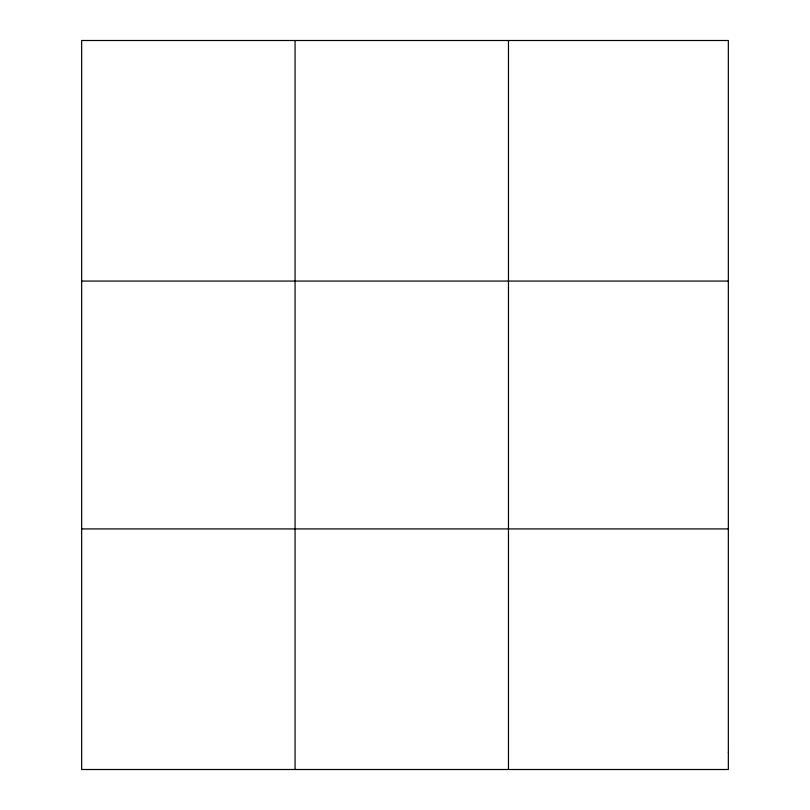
<?xml version="1.0" encoding="UTF-8"?>
<svg xmlns="http://www.w3.org/2000/svg" width="810" height="810" viewBox="0 0 810 810"><rect width="100%" height="100%" fill="white"/><g stroke="black" fill="none" stroke-linecap="round" stroke-linejoin="round"><path stroke-width="1.21" d="M295.063 40.5L295.063 769.5M508.467 40.5L508.467 769.5M81.658 281.07L728.342 281.07M81.658 528.93L728.342 528.93M728.342 752.318L728.342 769.5L81.658 769.5L81.658 40.5L728.342 40.5L728.342 752.318"/></g></svg>
